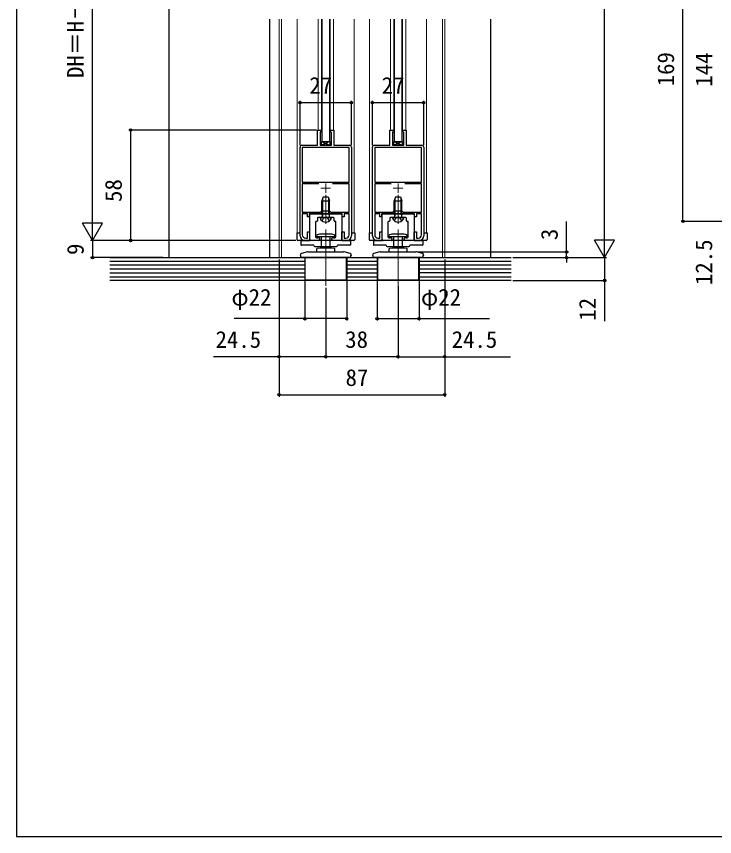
# Model space of a CAD drawing. Units: millimetres, scale not verified. Extents: x -525 to 525, y -786 to 782.
# Drawn here: x -525 to -158.2, y -785.8 to -355.1 of the extents above; entities that cross this region are included whole.
import ezdxf
from ezdxf.enums import TextEntityAlignment as Align

# ---------------------------------------------------------------- set-up
doc = ezdxf.new("R2010")
doc.units = ezdxf.units.MM
doc.header["$LTSCALE"] = 4
for name, color, linetype in [('0-2_YKK_11', 7, 'Continuous'), ('0-4_YKK_13', 4, 'Continuous'), ('0-6_YKK_D', 6, 'Continuous'), ('0-7_YKK_ZWAK', 7, 'Continuous'), ('0-8_YSS_K', 3, 'Continuous'), ('0-9_YSS_KE', 3, 'Continuous')]:
    doc.layers.add(name, color=color, linetype=linetype)
doc.layers.add('0-3_YKK_12', color=2, linetype='Continuous', lineweight=18)
doc.styles.add('ＭＳ ゴシック', font='')
doc.styles.get('ＭＳ ゴシック').set_extended_font_data('MS Gothic')

msp = doc.modelspace()

# ---------------------------------------------------------------- linework, layer by layer
at = {"layer": '0-2_YKK_11'}
for p, q in [((-375.999, -470.303), (-375.999, -423.803)), ((-348.999, -423.803), (-348.999, -470.303)), ((-337.999, -470.303), (-337.999, -423.803)), ((-310.999, -423.803), (-310.999, -470.303))]:
    msp.add_line(p, q, dxfattribs=at)
for points in [[(-374.999, -422.803), (-366.799, -422.803), (-366.799, -414.803), (-364.799, -414.803), (-364.799, -415.403), (-364.999, -415.603), (-365.499, -416.103), (-365.499, -422.803), (-359.499, -422.803), (-359.499, -416.103), (-359.999, -415.603), (-360.199, -415.403), (-360.199, -414.803), (-358.199, -414.803), (-358.199, -422.803), (-349.999, -422.803)], [(-336.999, -422.803), (-328.799, -422.803), (-328.799, -414.803), (-326.799, -414.803), (-326.799, -415.403), (-326.999, -415.603), (-327.499, -416.103), (-327.499, -422.803), (-321.499, -422.803), (-321.499, -416.103), (-321.999, -415.603), (-322.199, -415.403), (-322.199, -414.803), (-320.199, -414.803), (-320.199, -422.803), (-311.999, -422.803)], [(-366.055, -443.003), (-374.799, -443.003), (-374.799, -457.903), (-365.199, -457.903), (-364.499, -457.203), (-360.499, -457.203), (-359.799, -457.903), (-350.199, -457.903), (-350.199, -443.003), (-358.942, -443.003)], [(-328.055, -443.003), (-336.799, -443.003), (-336.799, -457.903), (-327.199, -457.903), (-326.499, -457.203), (-322.499, -457.203), (-321.799, -457.903), (-312.199, -457.903), (-312.199, -443.003), (-320.942, -443.003)], [(-350.199, -469.803), (-350.199, -458.803), (-352.899, -458.803), (-352.899, -460.303), (-353.799, -460.303), (-353.799, -458.803), (-361.828, -458.803), (-362.02, -458.66), (-362.978, -458.66), (-363.17, -458.803), (-371.199, -458.803), (-371.199, -460.303), (-372.099, -460.303), (-372.099, -458.803), (-374.799, -458.803), (-374.799, -469.803)], [(-312.199, -469.803), (-312.199, -458.803), (-314.899, -458.803), (-314.899, -460.303), (-315.799, -460.303), (-315.799, -458.803), (-323.828, -458.803), (-324.02, -458.66), (-324.978, -458.66), (-325.17, -458.803), (-333.199, -458.803), (-333.199, -460.303), (-334.099, -460.303), (-334.099, -458.803), (-336.799, -458.803), (-336.799, -469.803)], [(-372.999, -471.603), (-372.099, -471.603), (-372.099, -468.303), (-370.999, -468.303), (-370.999, -472.803), (-373.499, -472.803)], [(-351.499, -472.803), (-353.999, -472.803), (-353.999, -468.303), (-352.899, -468.303), (-352.899, -471.603), (-351.999, -471.603)], [(-334.999, -471.603), (-334.099, -471.603), (-334.099, -468.303), (-332.999, -468.303), (-332.999, -472.803), (-335.499, -472.803)], [(-313.499, -472.803), (-315.999, -472.803), (-315.999, -468.303), (-314.899, -468.303), (-314.899, -471.603), (-313.999, -471.603)]]:
    msp.add_lwpolyline(points, dxfattribs=at)
for points in [[(-374.799, -442.103), (-350.199, -442.103), (-350.199, -424.003), (-374.799, -424.003)], [(-336.799, -442.103), (-312.199, -442.103), (-312.199, -424.003), (-336.799, -424.003)]]:
    msp.add_lwpolyline(points, close=True, dxfattribs=at)
for centre, radius, start, end in [((-374.999, -423.803), 1, 90, 180), ((-349.999, -423.803), 1, 0, 90), ((-336.999, -423.803), 1, 90, 180), ((-311.999, -423.803), 1, 0, 90), ((-373.499, -470.303), 2.5, 180, 270), ((-372.999, -469.803), 1.8, 180, 270), ((-351.999, -469.803), 1.8, 270, 0), ((-351.499, -470.303), 2.5, 270, 0), ((-335.499, -470.303), 2.5, 180, 270), ((-334.999, -469.803), 1.8, 180, 270), ((-313.999, -469.803), 1.8, 270, 0), ((-313.499, -470.303), 2.5, 270, 0)]:
    msp.add_arc(centre, radius, start, end, dxfattribs=at)
at = {"layer": '0-3_YKK_12'}
for p, q in [((-387.002, -481.803), (-387.002, -356.633)), ((-385.802, -481.803), (-385.802, -356.633)), ((-377.499, -356.633), (-377.499, -468.803)), ((-366.499, -356.633), (-366.499, -414.845)), ((-364.799, -356.633), (-364.799, -415.403)), ((-360.199, -415.303), (-360.199, -356.633)), ((-358.499, -356.633), (-358.499, -414.845)), ((-347.499, -356.633), (-347.499, -468.803)), ((-339.499, -468.803), (-339.499, -356.633)), ((-328.499, -356.633), (-328.499, -414.845)), ((-326.799, -356.633), (-326.799, -415.403)), ((-322.199, -415.303), (-322.199, -356.633)), ((-320.499, -356.633), (-320.499, -414.845)), ((-309.499, -356.633), (-309.499, -468.803)), ((-301.199, -481.803), (-301.199, -356.633)), ((-299.999, -481.803), (-299.999, -356.633)), ((-362.499, -442.803), (-362.499, -447.803)), ((-324.499, -442.803), (-324.499, -447.803)), ((-364.999, -445.303), (-359.999, -445.303)), ((-326.999, -445.303), (-321.999, -445.303)), ((-362.499, -464.064), (-362.499, -448.842)), ((-324.499, -464.064), (-324.499, -448.842)), ((-362.499, -496.652), (-362.499, -466.954)), ((-324.499, -496.652), (-324.499, -466.954))]:
    msp.add_line(p, q, dxfattribs=at)
at = {"layer": '0-4_YKK_13'}
for p, q in [((-364.499, -356.633), (-364.499, -420.803)), ((-360.499, -356.633), (-360.499, -420.803)), ((-326.497, -356.633), (-326.497, -420.803)), ((-322.499, -356.633), (-322.499, -420.803)), ((-322.497, -356.633), (-322.497, -420.803)), ((-360.349, -420.803), (-364.651, -422.803)), ((-364.651, -420.803), (-360.349, -422.803)), ((-364.499, -420.803), (-360.499, -420.803)), ((-364.499, -420.803), (-360.499, -420.803)), ((-364.499, -420.803), (-360.499, -420.803)), ((-322.348, -420.803), (-326.65, -422.803)), ((-326.65, -420.803), (-322.348, -422.803)), ((-326.499, -420.803), (-322.499, -420.803)), ((-326.499, -420.803), (-322.499, -420.803)), ((-363.799, -449.803), (-364.499, -452.003)), ((-364.499, -458.703), (-364.499, -452.003)), ((-364.499, -452.003), (-360.499, -452.003)), ((-364.099, -458.703), (-364.099, -450.746)), ((-363.799, -449.803), (-361.199, -449.803)), ((-361.199, -449.803), (-360.499, -452.003)), ((-360.899, -458.703), (-360.899, -450.746)), ((-360.499, -458.703), (-360.499, -452.003)), ((-325.799, -449.803), (-326.499, -452.003)), ((-326.499, -458.703), (-326.499, -452.003)), ((-326.499, -452.003), (-322.499, -452.003)), ((-326.099, -458.703), (-326.099, -450.746)), ((-325.799, -449.803), (-323.199, -449.803)), ((-323.199, -449.803), (-322.499, -452.003)), ((-322.899, -458.703), (-322.899, -450.746)), ((-322.499, -458.703), (-322.499, -452.003)), ((-370.899, -458.803), (-369.099, -458.803)), ((-370.899, -460.703), (-370.899, -458.803)), ((-370.899, -472.803), (-370.899, -460.703)), ((-369.099, -458.803), (-355.899, -458.803)), ((-368.399, -458.803), (-356.599, -458.803)), ((-362.799, -460.803), (-366.599, -460.803)), ((-365.499, -460.803), (-359.499, -460.803)), ((-365.499, -460.803), (-365.492, -460.883)), ((-364.499, -458.703), (-360.499, -458.703)), ((-364.499, -458.703), (-364.351, -460.255)), ((-364.099, -458.703), (-364.354, -460.378)), ((-362.499, -460.503), (-362.799, -460.803)), ((-362.199, -460.803), (-362.499, -460.503)), ((-358.399, -460.803), (-362.199, -460.803)), ((-360.899, -458.703), (-360.643, -460.378)), ((-360.499, -458.703), (-360.646, -460.255)), ((-359.499, -460.803), (-359.505, -460.883)), ((-355.899, -458.803), (-354.099, -458.803)), ((-354.099, -458.803), (-354.099, -460.703)), ((-354.099, -460.703), (-354.099, -472.803)), ((-332.899, -458.803), (-331.099, -458.803)), ((-332.899, -460.703), (-332.899, -458.803)), ((-332.899, -472.803), (-332.899, -460.703)), ((-331.099, -458.803), (-317.899, -458.803)), ((-330.399, -458.803), (-318.599, -458.803)), ((-324.799, -460.803), (-328.599, -460.803)), ((-327.499, -460.803), (-321.499, -460.803)), ((-327.499, -460.803), (-327.492, -460.883)), ((-326.499, -458.703), (-322.499, -458.703)), ((-326.499, -458.703), (-326.351, -460.255)), ((-326.099, -458.703), (-326.354, -460.378)), ((-324.499, -460.503), (-324.799, -460.803)), ((-324.199, -460.803), (-324.499, -460.503)), ((-320.399, -460.803), (-324.199, -460.803)), ((-322.899, -458.703), (-322.643, -460.378)), ((-322.499, -458.703), (-322.646, -460.255)), ((-321.499, -460.803), (-321.505, -460.883)), ((-317.899, -458.803), (-316.099, -458.803)), ((-316.099, -458.803), (-316.099, -460.703)), ((-316.099, -460.703), (-316.099, -472.803)), ((-370.899, -461.803), (-370.899, -461.303)), ((-370.899, -464.303), (-370.899, -463.803)), ((-367.799, -463.103), (-367.799, -467.803)), ((-367.199, -462.803), (-367.499, -462.803)), ((-366.899, -461.103), (-366.899, -462.503)), ((-358.099, -462.503), (-358.099, -461.103)), ((-357.499, -462.803), (-357.799, -462.803)), ((-357.199, -467.803), (-357.199, -463.103)), ((-354.099, -461.303), (-354.099, -461.803)), ((-354.099, -463.803), (-354.099, -464.303)), ((-332.899, -461.803), (-332.899, -461.303)), ((-332.899, -464.303), (-332.899, -463.803)), ((-329.799, -463.103), (-329.799, -467.803)), ((-329.199, -462.803), (-329.499, -462.803)), ((-328.899, -461.103), (-328.899, -462.503)), ((-320.099, -462.503), (-320.099, -461.103)), ((-319.499, -462.803), (-319.799, -462.803)), ((-319.199, -467.803), (-319.199, -463.103)), ((-316.099, -461.303), (-316.099, -461.803)), ((-316.099, -463.803), (-316.099, -464.303)), ((-377.699, -468.803), (-375.999, -468.803)), ((-377.699, -468.803), (-377.699, -472.303)), ((-370.899, -466.803), (-370.899, -466.303)), ((-370.899, -469.303), (-370.899, -468.803)), ((-367.799, -467.803), (-367.799, -470.903)), ((-364.241, -469.403), (-364.499, -469.403)), ((-360.499, -469.403), (-364.241, -469.403)), ((-357.199, -470.903), (-357.199, -467.803)), ((-354.099, -466.303), (-354.099, -466.803)), ((-354.099, -468.803), (-354.099, -469.303)), ((-348.999, -468.803), (-347.299, -468.803)), ((-347.299, -468.803), (-347.299, -472.303)), ((-339.699, -468.803), (-337.999, -468.803)), ((-339.699, -468.803), (-339.699, -472.303)), ((-332.899, -466.803), (-332.899, -466.303)), ((-332.899, -469.303), (-332.899, -468.803)), ((-329.799, -467.803), (-329.799, -470.903)), ((-326.241, -469.403), (-326.499, -469.403)), ((-322.499, -469.403), (-326.241, -469.403)), ((-319.199, -470.903), (-319.199, -467.803)), ((-316.099, -466.303), (-316.099, -466.803)), ((-316.099, -468.803), (-316.099, -469.303)), ((-310.999, -468.803), (-309.299, -468.803)), ((-309.299, -468.803), (-309.299, -472.303)), ((-375.499, -473.103), (-375.499, -475.003)), ((-375.199, -472.803), (-372.359, -472.803)), ((-372.359, -472.803), (-371.168, -472.803)), ((-371.168, -472.803), (-370.899, -472.803)), ((-370.899, -472.303), (-370.899, -471.303)), ((-366.199, -472.803), (-370.399, -472.803)), ((-367.299, -471.403), (-366.622, -471.403)), ((-366.244, -470.803), (-366.799, -470.803)), ((-366.399, -471.303), (-366.199, -471.303)), ((-358.199, -470.803), (-366.244, -470.803)), ((-365.699, -471.803), (-365.699, -472.303)), ((-364.899, -470.803), (-364.899, -476.803)), ((-360.099, -476.803), (-360.099, -470.803)), ((-359.299, -472.303), (-359.299, -471.803)), ((-358.799, -471.303), (-358.599, -471.303)), ((-354.599, -472.803), (-358.799, -472.803)), ((-358.375, -471.403), (-357.699, -471.403)), ((-354.099, -471.303), (-354.099, -472.303)), ((-354.099, -472.803), (-353.83, -472.803)), ((-353.83, -472.803), (-352.638, -472.803)), ((-352.638, -472.803), (-349.799, -472.803)), ((-349.499, -473.103), (-349.499, -475.003)), ((-337.499, -473.103), (-337.499, -475.003)), ((-337.199, -472.803), (-334.359, -472.803)), ((-334.359, -472.803), (-333.168, -472.803)), ((-333.168, -472.803), (-332.899, -472.803)), ((-332.899, -472.303), (-332.899, -471.303)), ((-328.199, -472.803), (-332.399, -472.803)), ((-329.299, -471.403), (-328.622, -471.403)), ((-328.244, -470.803), (-328.799, -470.803)), ((-328.399, -471.303), (-328.199, -471.303)), ((-320.199, -470.803), (-328.244, -470.803)), ((-327.699, -471.803), (-327.699, -472.303)), ((-326.899, -470.803), (-326.899, -476.803)), ((-322.099, -476.803), (-322.099, -470.803)), ((-321.299, -472.303), (-321.299, -471.803)), ((-320.799, -471.303), (-320.599, -471.303)), ((-316.599, -472.803), (-320.799, -472.803)), ((-320.375, -471.403), (-319.699, -471.403)), ((-316.099, -471.303), (-316.099, -472.303)), ((-316.099, -472.803), (-315.83, -472.803)), ((-315.83, -472.803), (-314.638, -472.803)), ((-314.638, -472.803), (-311.799, -472.803)), ((-311.499, -473.103), (-311.499, -475.003)), ((-372.684, -475.303), (-375.199, -475.303)), ((-368.699, -475.303), (-372.684, -475.303)), ((-368.699, -475.437), (-368.699, -475.303)), ((-368.199, -475.937), (-356.799, -475.937)), ((-367.299, -477.372), (-367.299, -478.803)), ((-365.499, -476.803), (-367.051, -477.077)), ((-359.499, -476.803), (-365.499, -476.803)), ((-357.947, -477.077), (-359.499, -476.803)), ((-357.699, -478.803), (-357.699, -477.372)), ((-356.299, -475.303), (-356.299, -475.437)), ((-355.499, -475.303), (-356.299, -475.303)), ((-352.313, -475.303), (-355.499, -475.303)), ((-349.799, -475.303), (-352.313, -475.303)), ((-334.684, -475.303), (-337.199, -475.303)), ((-330.699, -475.303), (-334.684, -475.303)), ((-330.699, -475.437), (-330.699, -475.303)), ((-330.199, -475.937), (-318.799, -475.937)), ((-329.299, -477.372), (-329.299, -478.803)), ((-327.499, -476.803), (-329.051, -477.077)), ((-321.499, -476.803), (-327.499, -476.803)), ((-319.947, -477.077), (-321.499, -476.803)), ((-319.699, -478.803), (-319.699, -477.372)), ((-318.299, -475.303), (-318.299, -475.437)), ((-317.499, -475.303), (-318.299, -475.303)), ((-314.313, -475.303), (-317.499, -475.303)), ((-311.799, -475.303), (-314.313, -475.303)), ((-375.999, -480.642), (-375.999, -480.703)), ((-349.46, -481.803), (-375.537, -481.803)), ((-372.126, -478.837), (-375.258, -479.676)), ((-373.399, -481.803), (-373.399, -493.103)), ((-371.867, -478.803), (-362.499, -478.803)), ((-362.499, -478.803), (-353.13, -478.803)), ((-349.74, -479.676), (-352.872, -478.837)), ((-348.999, -480.703), (-348.999, -480.642)), ((-337.999, -480.642), (-337.999, -480.703)), ((-311.46, -481.803), (-337.537, -481.803)), ((-334.126, -478.837), (-337.258, -479.676)), ((-335.399, -481.803), (-335.399, -493.103)), ((-333.867, -478.803), (-324.499, -478.803)), ((-324.499, -478.803), (-315.13, -478.803)), ((-311.74, -479.676), (-314.872, -478.837)), ((-310.999, -480.703), (-310.999, -480.642)), ((-373.399, -493.103), (-372.899, -493.603)), ((-362.499, -493.603), (-372.899, -493.603)), ((-352.099, -493.603), (-362.499, -493.603)), ((-335.399, -493.103), (-334.899, -493.603)), ((-324.499, -493.603), (-334.899, -493.603)), ((-314.099, -493.603), (-324.499, -493.603))]:
    msp.add_line(p, q, dxfattribs=at)
for points in [[(-364.651, -422.803), (-364.651, -420.803), (-360.349, -420.803), (-360.349, -422.803)], [(-326.65, -422.803), (-326.65, -420.803), (-322.348, -420.803), (-322.348, -422.803)]]:
    msp.add_lwpolyline(points, close=True, dxfattribs=at)
for points in [[(-364.399, -462.522), (-363.644, -461.008), (-362.499, -460.399)], [(-360.599, -462.522), (-361.354, -461.008), (-362.499, -460.399)], [(-326.399, -462.522), (-325.644, -461.008), (-324.499, -460.399)], [(-322.599, -462.522), (-323.354, -461.008), (-324.499, -460.399)], [(-347.799, -472.803), (-364.899, -472.803), (-377.199, -472.803)], [(-309.799, -472.803), (-326.899, -472.803), (-339.199, -472.803)], [(-375.537, -481.803), (-375.537, -480.703), (-375.999, -480.703)], [(-352.099, -493.603), (-351.599, -493.103), (-351.599, -481.803)], [(-348.999, -480.703), (-349.46, -480.703), (-349.46, -481.803)], [(-337.537, -481.803), (-337.537, -480.703), (-337.999, -480.703)], [(-314.099, -493.603), (-313.599, -493.103), (-313.599, -481.803)], [(-310.999, -480.703), (-311.46, -480.703), (-311.46, -481.803)]]:
    msp.add_lwpolyline(points, dxfattribs=at)
for centre, radius, start, end in [((-366.599, -461.103), 0.3, 90, 180), ((-364.849, -460.303), 0.5, 270, 5.436), ((-360.149, -460.303), 0.5, 174.564, 270), ((-358.399, -461.103), 0.3, 0, 90), ((-328.599, -461.103), 0.3, 90, 180), ((-326.849, -460.303), 0.5, 270, 5.436), ((-322.149, -460.303), 0.5, 174.564, 270), ((-320.399, -461.103), 0.3, 0, 90), ((-367.499, -463.103), 0.3, 90, 180), ((-367.199, -462.503), 0.3, 270, 0), ((-363.599, -460.723), 1.9, 184.83387, 222.83343), ((-362.499, -459.703), 3.4, 222.83343, 317.16657), ((-361.399, -460.723), 1.9, 317.16657, 355.16613), ((-357.799, -462.503), 0.3, 180, 270), ((-357.499, -463.103), 0.3, 0, 90), ((-329.499, -463.103), 0.3, 90, 180), ((-329.199, -462.503), 0.3, 270, 0), ((-325.599, -460.723), 1.9, 184.83387, 222.83343), ((-324.499, -459.703), 3.4, 222.83343, 317.16657), ((-323.399, -460.723), 1.9, 317.16657, 355.16613), ((-319.799, -462.503), 0.3, 180, 270), ((-319.499, -463.103), 0.3, 0, 90), ((-364.499, -476.715), 7.312, 90, 109.73161), ((-360.499, -476.715), 7.312, 70.26839, 90), ((-326.499, -476.715), 7.312, 90, 109.73161), ((-322.499, -476.715), 7.312, 70.26839, 90), ((-377.199, -472.303), 0.5, 180, 270), ((-375.199, -473.103), 0.3, 90, 180), ((-370.399, -472.303), 0.5, 180, 270), ((-367.299, -470.903), 0.5, 180, 270), ((-366.799, -470.303), 0.5, 109.73161, 270), ((-366.399, -471.603), 0.3, 90, 138.18969), ((-366.199, -471.803), 0.5, 0, 90), ((-366.199, -472.303), 0.5, 270, 0), ((-358.799, -471.803), 0.5, 90, 180), ((-358.799, -472.303), 0.5, 180, 270), ((-358.599, -471.603), 0.3, 41.81031, 90), ((-358.199, -470.303), 0.5, 270, 70.26839), ((-357.699, -470.903), 0.5, 270, 0), ((-354.599, -472.303), 0.5, 270, 0), ((-349.799, -473.103), 0.3, 0, 90), ((-347.799, -472.303), 0.5, 270, 0), ((-339.199, -472.303), 0.5, 180, 270), ((-337.199, -473.103), 0.3, 90, 180), ((-332.399, -472.303), 0.5, 180, 270), ((-329.299, -470.903), 0.5, 180, 270), ((-328.799, -470.303), 0.5, 109.73161, 270), ((-328.399, -471.603), 0.3, 90, 138.18969), ((-328.199, -471.803), 0.5, 0, 90), ((-328.199, -472.303), 0.5, 270, 0), ((-320.799, -471.803), 0.5, 90, 180), ((-320.799, -472.303), 0.5, 180, 270), ((-320.599, -471.603), 0.3, 41.81031, 90), ((-320.199, -470.303), 0.5, 270, 70.26839), ((-319.699, -470.903), 0.5, 270, 0), ((-316.599, -472.303), 0.5, 270, 0), ((-311.799, -473.103), 0.3, 0, 90), ((-309.799, -472.303), 0.5, 270, 0), ((-375.199, -475.003), 0.3, 180, 270), ((-368.199, -475.437), 0.5, 180, 270), ((-366.999, -477.372), 0.3, 100, 180), ((-357.999, -477.372), 0.3, 0, 80), ((-356.799, -475.437), 0.5, 270, 0), ((-349.799, -475.003), 0.3, 270, 0), ((-337.199, -475.003), 0.3, 180, 270), ((-330.199, -475.437), 0.5, 180, 270), ((-328.999, -477.372), 0.3, 100, 180), ((-319.999, -477.372), 0.3, 0, 80), ((-318.799, -475.437), 0.5, 270, 0), ((-311.799, -475.003), 0.3, 270, 0), ((-374.999, -480.642), 1, 105, 180), ((-371.867, -479.803), 1, 90, 105), ((-353.13, -479.803), 1, 75, 90), ((-349.999, -480.642), 1, 0, 75), ((-336.999, -480.642), 1, 105, 180), ((-333.867, -479.803), 1, 90, 105), ((-315.13, -479.803), 1, 75, 90), ((-311.999, -480.642), 1, 0, 75)]:
    msp.add_arc(centre, radius, start, end, dxfattribs=at)
at = {"layer": '0-6_YKK_D'}
for p, q in [((-216, -471.303), (-216, -191.303)), ((-485, -462.303), (-485, -226.302)), ((-174.854, -462.8), (-174.854, -293.8)), ((-375.999, -422.803), (-375.999, -399.416)), ((-375.999, -400.416), (-348.999, -400.416)), ((-348.999, -422.803), (-348.999, -399.416)), ((-337.999, -422.803), (-337.999, -399.416)), ((-337.999, -400.416), (-310.999, -400.416)), ((-310.999, -422.803), (-310.999, -399.416)), ((-367.299, -414.803), (-466, -414.803)), ((-465, -414.803), (-465, -472.803)), ((-485, -472.803), (-485, -454.616)), ((-485, -472.803), (-490.25, -463.71)), ((-479.75, -463.71), (-490.25, -463.71)), ((-485, -472.803), (-479.75, -463.71)), ((-236, -478.803), (-236, -462.748)), ((-216, -481.803), (-216, -463.616)), ((-95.854, -462.8), (-175.854, -462.8)), ((-378.199, -472.803), (-486, -472.803)), ((-446.999, -472.803), (-486, -472.803)), ((-485, -472.803), (-485, -481.803)), ((-446.999, -472.803), (-466, -472.803)), ((-216, -481.803), (-221.25, -472.71)), ((-210.75, -472.71), (-221.25, -472.71)), ((-216, -481.803), (-210.75, -472.71)), ((-447.999, -481.803), (-486, -481.803)), ((-314.13, -478.803), (-235, -478.803)), ((-264.173, -481.803), (-215, -481.803)), ((-264.173, -481.803), (-215, -481.803)), ((-264.173, -481.803), (-235, -481.803)), ((-236, -481.803), (-236, -478.803)), ((-236, -481.803), (-236, -484.353)), ((-387.002, -482.803), (-387.002, -554.803)), ((-386.995, -482.803), (-386.995, -534.803)), ((-300.003, -482.803), (-300.003, -534.803)), ((-299.999, -482.803), (-299.999, -554.803)), ((-373.499, -494.103), (-373.499, -514.803)), ((-351.499, -494.103), (-351.499, -514.803)), ((-335.499, -494.103), (-335.499, -514.803)), ((-313.499, -494.103), (-313.499, -514.803)), ((-264.173, -493.803), (-215, -493.803)), ((-362.499, -497.652), (-362.499, -534.803)), ((-362.499, -497.652), (-362.499, -534.803)), ((-324.499, -496.727), (-324.499, -534.803)), ((-324.499, -496.727), (-324.499, -534.803)), ((-324.499, -533.803), (-362.499, -533.803)), ((-387.002, -553.803), (-299.999, -553.803))]:
    msp.add_line(p, q, dxfattribs=at)
for points in [[(-216, -481.803), (-216, -493.803), (-216, -515.08)], [(-351.499, -513.803), (-373.499, -513.803), (-410.526, -513.803)], [(-335.499, -513.803), (-313.499, -513.803), (-276.471, -513.803)], [(-362.499, -533.803), (-386.995, -533.803), (-421.499, -533.803)], [(-324.499, -533.803), (-300.003, -533.803), (-265.498, -533.803)]]:
    msp.add_lwpolyline(points, dxfattribs=at)
for centre in [(-375.999, -400.416), (-348.999, -400.416), (-337.999, -400.416), (-310.999, -400.416), (-465, -414.803), (-174.854, -462.8), (-465, -472.803), (-485, -481.803), (-236, -478.803), (-236, -481.803), (-216, -493.803), (-373.499, -513.803), (-351.499, -513.803), (-335.499, -513.803), (-313.499, -513.803), (-386.995, -533.803), (-362.499, -533.803), (-362.499, -533.803), (-324.499, -533.803), (-324.499, -533.803), (-300.003, -533.803), (-387.002, -553.803), (-299.999, -553.803)]:
    msp.add_circle(centre, 0.637, dxfattribs=at)
at = {"layer": '0-7_YKK_ZWAK'}
msp.add_line((-525, 744.2), (-525, -785.8), dxfattribs=at)
msp.add_lwpolyline([(-525, -785.8), (525, -785.8), (525, 744.2)], dxfattribs=at)
at = {"layer": '0-8_YSS_K'}
for p, q in [((-445, -180.803), (-445, -481.803)), ((-392, -356.633), (-392, -481.803)), ((-276, -356.633), (-276, -481.803)), ((-373.499, -481.803), (-373.499, -493.803)), ((-351.499, -481.803), (-351.499, -493.803)), ((-335.499, -481.803), (-335.499, -493.803)), ((-313.499, -481.803), (-313.499, -493.803)), ((-373.499, -483.803), (-475.897, -483.803)), ((-373.499, -485.803), (-475.897, -485.803)), ((-335.499, -483.803), (-351.499, -483.803)), ((-335.499, -485.803), (-351.499, -485.803)), ((-265.173, -483.803), (-313.499, -483.803)), ((-265.173, -485.803), (-313.499, -485.803)), ((-373.499, -487.803), (-475.897, -487.803)), ((-475.897, -489.803), (-373.499, -489.803)), ((-335.499, -487.803), (-351.499, -487.803)), ((-351.499, -489.803), (-335.499, -489.803)), ((-265.173, -487.803), (-313.499, -487.803)), ((-265.173, -489.803), (-313.499, -489.803)), ((-475.897, -491.803), (-373.499, -491.803)), ((-351.499, -491.803), (-335.499, -491.803)), ((-313.499, -491.803), (-265.173, -491.803))]:
    msp.add_line(p, q, dxfattribs=at)
at = {"layer": '0-9_YSS_KE'}
for p, q in [((-475.897, -481.803), (-372.8, -481.803)), ((-375.537, -481.803), (-265.173, -481.803)), ((-265.173, -493.803), (-475.897, -493.803))]:
    msp.add_line(p, q, dxfattribs=at)

# ---------------------------------------------------------------- texts
at = {"layer": '0-6_YKK_D', "style": 'ＭＳ ゴシック'}
for s, p in [('DH＝H－43', (-487, -387.461)), ('169', (-176.854, -391.834)), ('144', (-156.854, -392.039)), ('58', (-467, -452.564)), ('3', (-238, -472.589)), ('12.5', (-156.854, -496.191)), ('9', (-487, -480.391)), ('12', (-218, -514.921))]:
    msp.add_text(s, height=8.798, rotation=90, dxfattribs=at).set_placement(p, align=Align.BOTTOM_LEFT)
for s, p in [('27', (-371.124, -398.416)), ('27', (-333.124, -398.416)), ('φ22', (-412.071, -509.621)), ('φ22', (-312.494, -509.621)), ('24.5', (-420.386, -531.803)), ('38', (-352.26, -531.803)), ('24.5', (-296.339, -531.803)), ('87', (-352.091, -551.803))]:
    msp.add_text(s, height=8.798, dxfattribs=at).set_placement(p, align=Align.BOTTOM_LEFT)

doc.saveas('drawing.dxf')
